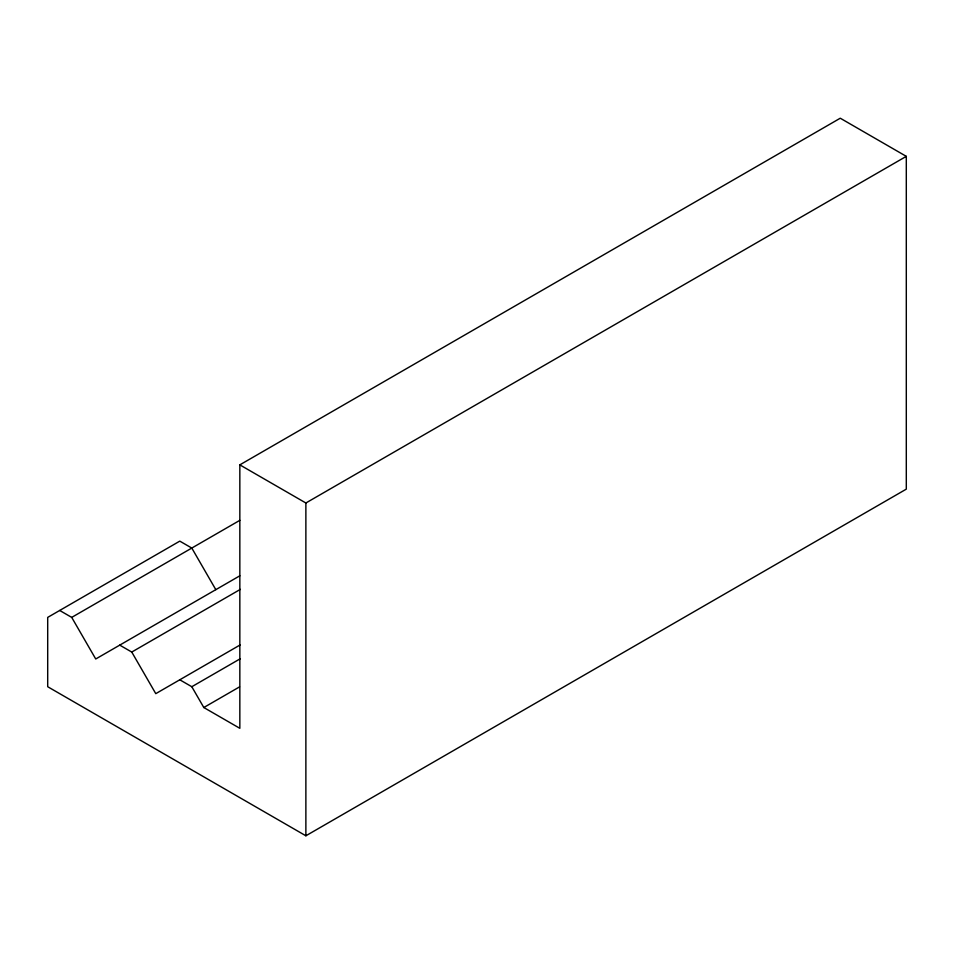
<?xml version="1.0" encoding="UTF-8"?>
<svg xmlns="http://www.w3.org/2000/svg" width="954" height="954" viewBox="0 0 954 954"><rect width="100%" height="100%" fill="white"/><g stroke="black" fill="none" stroke-linecap="round" stroke-linejoin="round"><path stroke-width="1.43" d="M179.793 679.797L191.802 686.725L203.81 707.522L239.836 728.319L239.836 464.86L840.259 118.213L906.3 156.349L906.3 489.14L305.876 835.787L47.7 686.725L47.7 617.393L179.793 541.133L191.802 548.061L215.819 589.667M59.708 610.465L71.717 617.393L239.836 520.335M239.836 464.86L305.876 502.996L906.3 156.349M239.836 575.799L95.734 658.987L71.717 617.393M119.751 645.131L131.759 652.059L240.348 589.369M240.086 644.976L155.776 693.653L131.759 652.059M191.802 686.725L240.348 658.701M203.81 707.522L239.573 686.868M305.876 502.996L305.876 835.787"/></g></svg>
